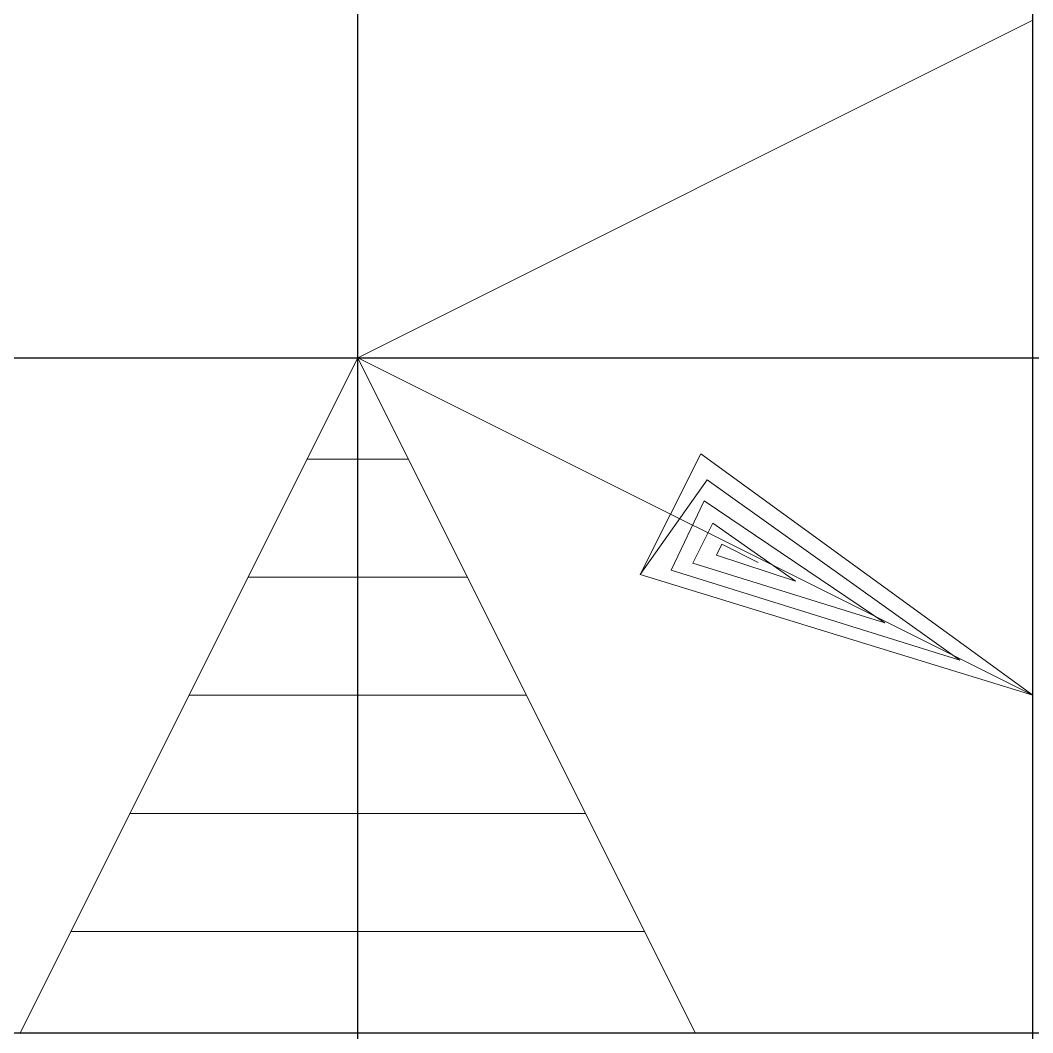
# Model space of a CAD drawing. Header units: metres. Extents: x -0.002 to 0.004, y -0.004 to 0.002.
import ezdxf

# ---------------------------------------------------------------- set-up
doc = ezdxf.new("R2010")
doc.units = ezdxf.units.M
doc.header["$PDMODE"] = 2
doc.layers.add('Level 5', color=7, linetype='Continuous')
doc.layers.add('Level 7', color=7, linetype='Continuous')

# ---------------------------------------------------------------- blocks, each defined once
blk = doc.blocks.new('HALF VLAVE (OPEN)3')
at = {"layer": 'Level 7', "color": 2, "linetype": 'Continuous', "lineweight": 13}
for p, q in [((0, 0), (-0.002, -0.004)), ((0.002, -0.004), (0, 0)), ((-0.002, -0.004), (0.002, -0.004))]:
    blk.add_line(p, q, dxfattribs=at)
blk = doc.blocks.new('HALF VLAVE (OPEN)4')
at = {"layer": 'Level 7', "color": 2, "linetype": 'Continuous', "lineweight": 13}
for p, q in [((0.004, 0.002), (0, 0)), ((0.004, -0.002), (0.004, 0.002)), ((0, 0), (0.004, -0.002))]:
    blk.add_line(p, q, dxfattribs=at)
blk = doc.blocks.new('0000011')
at = {"layer": 'Level 5', "color": 9, "linetype": 'Continuous', "lineweight": 0, "true_color": 0xc8c8c8, "flags": 128}
blk.add_lwpolyline([(-0.0023255, 0.0007155), (-0.0019677, 0.0014311), (0, 0), (-0.0023255, 0.0007155), (-0.0019284, 0.0012772), (-0.0004329, 0.0002075), (-0.002143, 0.0007406), (-0.0019463, 0.001152), (-0.0008765, 0.0004293), (-0.0020143, 0.0007835), (-0.0018962, 0.0010196), (-0.001406, 0.0006762), (-0.0018747, 0.00083), (-0.0018425, 0.0008944), (-0.0016279, 0.0007871)], dxfattribs=at)
blk = doc.blocks.new('STOP CHECK ANGLE VALVE')
at = {"layer": 'Level 7', "color": 2, "linetype": 'Continuous', "lineweight": 13}
for p, q in [((-0.0003, -0.0006), (0.0003, -0.0006)), ((-0.00065, -0.0013), (0.00065, -0.0013)), ((-0.001, -0.002), (0.001, -0.002)), ((-0.00135, -0.0027), (0.00135, -0.0027)), ((-0.0017, -0.0034), (0.0017, -0.0034))]:
    blk.add_line(p, q, dxfattribs=at)
at = {"layer": 'Level 7', "color": 2, "linetype": 'Continuous', "lineweight": 13, "flags": 128}
blk.add_lwpolyline([(0, 0), (-0.002, -0.004), (0.002, -0.004), (0, 0)], dxfattribs=at)
at = {"color": 9, "linetype": 'Continuous', "lineweight": 0, "true_color": 0xc8c8c8}
for name, p in [('HALF VLAVE (OPEN)4', (0, 0)), ('HALF VLAVE (OPEN)3', (0, 0)), ('0000011', (0.004, -0.002))]:
    blk.add_blockref(name, p, dxfattribs=at)

msp = doc.modelspace()

# ---------------------------------------------------------------- linework, layer by layer
for p in [(0.004, 0), (0, -0.004)]:
    msp.add_point(p)

# ---------------------------------------------------------------- block references
msp.add_blockref('STOP CHECK ANGLE VALVE', (0, 0))

doc.saveas('drawing.dxf')
